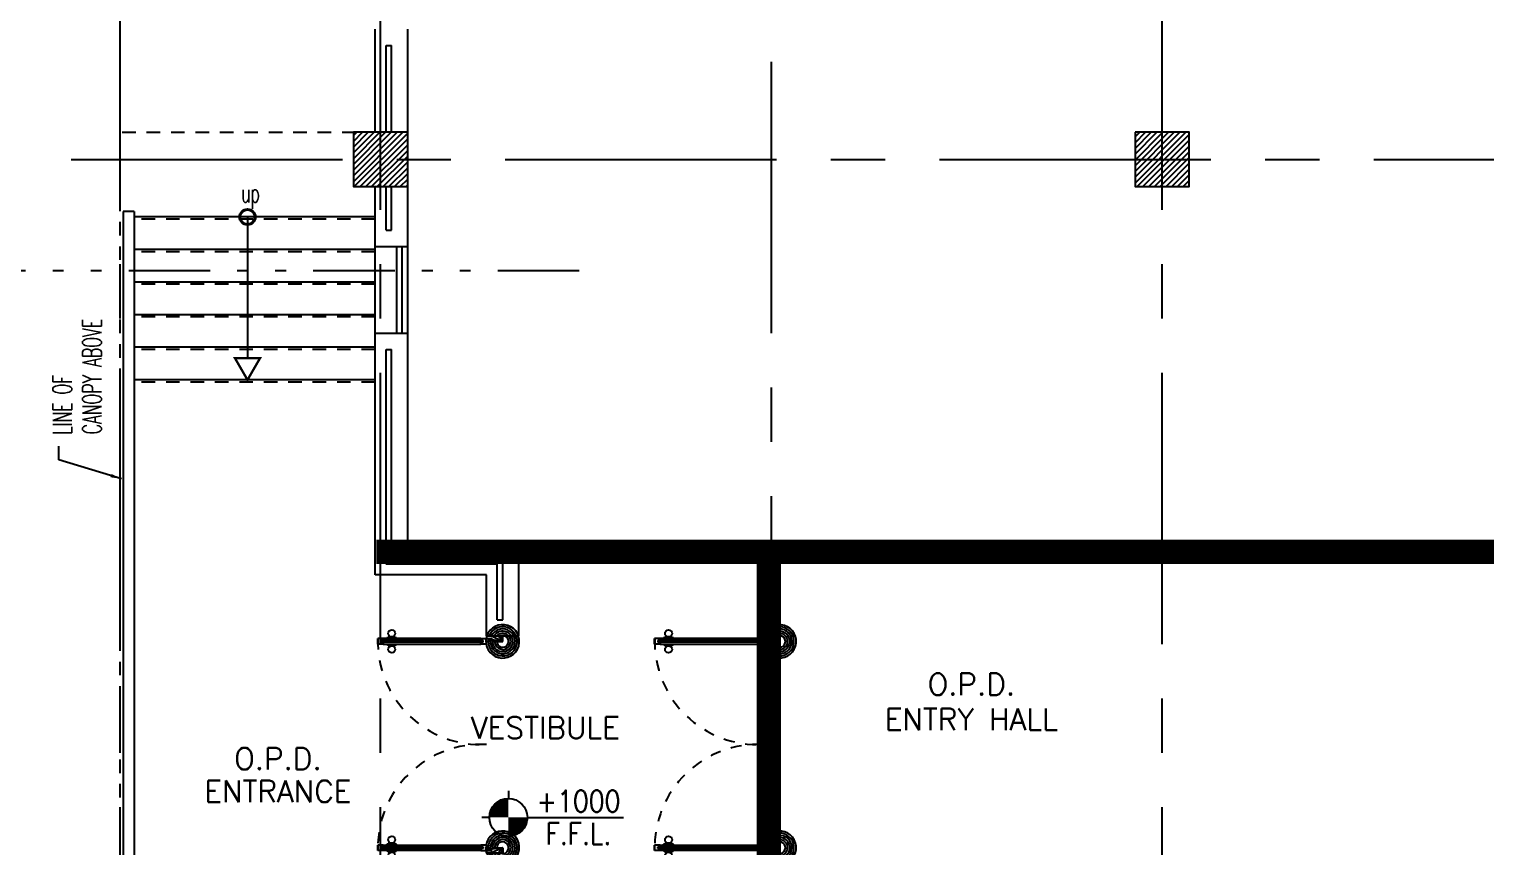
# Model space of a CAD drawing. Extents: x 417819.9 to 417911.9, y 43448 to 43539.2.
# Drawn here: x 417828.22 to 417841.64, y 43482.14 to 43489.67 of the extents above; entities that cross this region are included whole.
import ezdxf
from ezdxf.enums import TextEntityAlignment as Align

# ---------------------------------------------------------------- set-up
doc = ezdxf.new("R2010")
doc.units = 0
doc.header["$MEASUREMENT"] = 0
doc.header["$PDMODE"] = 3
doc.header["$PDSIZE"] = 0.1
for name, pattern in [('2DASHES', [1.7, 0.75, -0.25, 0.1, -0.25, 0.1, -0.25]), ('CENTERX2', [4, 2.5, -0.5, 0.5, -0.5]), ('HIDDEN', [0.375, 0.25, -0.125]), ('HIDDEN2', [0.1875, 0.125, -0.0625])]:
    doc.linetypes.add(name, pattern=pattern)
doc.layers.get('0').update_dxf_attribs({"linetype": 'CONTINUOUS'})
doc.layers.get('DEFPOINTS').update_dxf_attribs({"linetype": 'CONTINUOUS'})
for name, color, linetype in [('AX-DIM', 4, 'CONTINUOUS'), ('AXES', 11, 'CENTERX2'), ('CANOPY-LN', 3, 'CONTINUOUS'), ('COL', 2, 'CONTINUOUS'), ('DOOR', 4, 'CONTINUOUS'), ('firezone', 4, 'CONTINUOUS'), ('Handrail', 4, 'CONTINUOUS'), ('HAT', 8, 'CONTINUOUS'), ('IND-ES-L', 6, '2DASHES'), ('INSUL', 7, 'CONTINUOUS'), ('LEV-PL', 4, 'CONTINUOUS'), ('PART', 9, 'CONTINUOUS'), ('RM-NAME', 2, 'CONTINUOUS'), ('STR', 5, 'CONTINUOUS'), ('WALL', 2, 'CONTINUOUS'), ('WIN', 5, 'CONTINUOUS')]:
    doc.layers.add(name, color=color, linetype=linetype)
doc.styles.add('ROMANS', font='ROMANS.shx', dxfattribs={"width": 0.6})
doc.styles.add('S', font='ROMANS.SHX')
doc.styles.get("Standard").update_dxf_attribs({"font": 'TXT.shx'})
doc.linetypes.add('SMOKE', pattern='A,0.5,-0.2,["SMOKE",Standard,S=0.1,R=0,X=-0.1,Y=-0.05],-0.5', length=1.2)
doc.dimstyles.new('STANDARD in', dxfattribs={"dimtxt": 0.2, "dimasz": 0.1, "dimexe": 0.07, "dimexo": 0.05, "dimgap": 0.1, "dimtad": 1, "dimdec": 0, "dimlfac": 1000, "dimzin": 0, "dimdsep": 46, "dimtxsty": 'ROMANS', "dimblk": 'ARCHTICK', "dimcen": 0.05, "dimdle": 0.05, "dimclrd": 4, "dimclre": 4, "dimclrt": 2, "dimadec": 0, "dimazin": 0, "dimtfac": 1, "dimtdec": 0, "dimtmove": 2, "dimatfit": 3, "dimfxl": 0, "dimtolj": 1, "dimtzin": 0, "dimarcsym": 0})

# ---------------------------------------------------------------- blocks, each defined once
blk = doc.blocks.new('_ARCHTICK')
at = {"color": 0, "linetype": 'ByBlock', "const_width": 0.15}
blk.add_lwpolyline([(-0.5, -0.5), (0.5, 0.5)], dxfattribs=at)
blk = doc.blocks.new('*D870')
at = {"layer": 'AX-DIM', "color": 4, "lineweight": -2}
for p, q in [((417831.157, 43525.944), (417821.235, 43525.944)), ((417821.305, 43466.574), (417821.305, 43525.994)), ((417831.157, 43466.624), (417821.235, 43466.624))]:
    blk.add_line(p, q, dxfattribs=at)
at = {"layer": 'DEFPOINTS', "color": 0}
for p in [(417821.305, 43525.944), (417831.207, 43525.944), (417831.207, 43466.624)]:
    blk.add_point(p, dxfattribs=at)
at = {"layer": 'AX-DIM', "color": 4, "lineweight": -2, "xscale": 0.1, "yscale": 0.1, "zscale": 0.1}
for p, rotation in [((417821.305, 43525.944), 90), ((417821.305, 43466.624), 270)]:
    blk.add_blockref('_ARCHTICK', p, dxfattribs=dict(at, rotation=rotation))
at = {"layer": 'AX-DIM', "color": 2, "insert": (417821.105, 43496.284), "char_height": 0.2, "attachment_point": 5, "rotation": 90, "style": 'ROMANS'}
blk.add_mtext('\\A1;59320', dxfattribs=at)
blk = doc.blocks.new('A$C010A25D0')
at = {"layer": 'DOOR', "color": 0, "linetype": 'ByBlock'}
for p, q in [((0, 2031), (0, 1981)), ((0, 1981), (0, 2031)), ((50, 2031), (0, 2031)), ((30, 2014), (30, 1998)), ((50, 2014), (30, 2014)), ((50, 2031), (50, 2014)), ((83, 2031), (83, 2038)), ((173, 2038), (83, 2038)), ((95, 2038), (95, 2047)), ((95, 2047), (160, 2047)), ((95, 2038), (160, 2038)), ((160, 2038), (160, 2047)), ((173, 2031), (173, 2038)), ((950, 2014), (950, 2031)), ((950, 2031), (1000, 2031)), ((970, 2014), (950, 2014)), ((970, 1998), (970, 2014)), ((1000, 2056), (1000, 2031)), ((1000, 2056), (1150, 2056)), ((1000, 1981), (1000, 2031)), ((1000, 2031), (1050, 2031)), ((1050, 2031), (1050, 2006)), ((1150, 2006), (1150, 2056)), ((50, 1981), (0, 1981)), ((50, 1998), (30, 1998)), ((50, 1998), (50, 1981)), ((83, 1981), (83, 1974)), ((173, 1974), (83, 1974)), ((95, 1974), (95, 1965)), ((95, 1974), (160, 1974)), ((95, 1965), (160, 1965)), ((160, 1974), (160, 1965)), ((173, 1981), (173, 1974)), ((950, 1981), (950, 1998)), ((950, 1998), (970, 1998)), ((1000, 1981), (950, 1981)), ((1050, 2006), (1150, 2006)), ((173, 138), (83, 138)), ((83, 131), (83, 138)), ((95, 147), (160, 147)), ((95, 138), (95, 147)), ((95, 138), (160, 138)), ((160, 138), (160, 147)), ((173, 131), (173, 138)), ((50, 131), (0, 131)), ((0, 131), (0, 81)), ((0, 81), (0, 131)), ((50, 81), (0, 81)), ((50, 114), (30, 114)), ((30, 98), (30, 114)), ((50, 98), (30, 98)), ((50, 114), (50, 131)), ((50, 81), (50, 98)), ((83, 81), (83, 74)), ((173, 74), (83, 74)), ((95, 74), (160, 74)), ((95, 74), (95, 65)), ((95, 65), (160, 65)), ((160, 74), (160, 65)), ((173, 81), (173, 74)), ((1000, 131), (950, 131)), ((950, 131), (950, 114)), ((950, 114), (970, 114)), ((970, 98), (950, 98)), ((950, 98), (950, 81)), ((950, 81), (1000, 81)), ((970, 114), (970, 98)), ((1000, 131), (1000, 81)), ((1000, 56), (1000, 81)), ((1000, 81), (1050, 81)), ((1000, 56), (1150, 56)), ((1050, 81), (1050, 106)), ((1050, 106), (1150, 106)), ((1150, 106), (1150, 56))]:
    blk.add_line(p, q, dxfattribs=at)
at = {"layer": 'DOOR', "linetype": 'ByBlock'}
for p, q in [((950, 2031), (50, 2031)), ((950, 2014), (50, 2014)), ((950, 1998), (50, 1998)), ((50, 1981), (950, 1981)), ((50, 131), (950, 131)), ((950, 114), (50, 114)), ((950, 98), (50, 98)), ((950, 81), (50, 81)), ((1150, 56), (1000, 56))]:
    blk.add_line(p, q, dxfattribs=at)
at = {"layer": 'DOOR', "color": 9, "linetype": 'ByBlock'}
for p, q in [((1150, 2006), (1037, 2056)), ((1150, 2006), (1050, 2019)), ((1150, 2006), (1110, 2056)), ((1150, 106), (1037, 56)), ((1150, 106), (1050, 93)), ((1150, 106), (1110, 56))]:
    blk.add_line(p, q, dxfattribs=at)
at = {"layer": 'DOOR', "color": 0, "linetype": 'ByBlock'}
for centre in [(128, 2079), (128, 1932), (128, 179), (128, 32)]:
    blk.add_circle(centre, 32.4, dxfattribs=at)
at = {"layer": 'DOOR', "linetype": 'HIDDEN', "ltscale": 0.5}
for centre, start, end in [((951, 2006), 178.494, 272.9568), ((951, 106), 87.0432, 181.506)]:
    blk.add_arc(centre, 951, start, end, dxfattribs=at)
at = {"layer": 'DOOR', "color": 9, "linetype": 'ByBlock'}
for centre, radius, start, end in [((1150, 2006), 154, 161.1053, 166.2858), ((1150, 2006), 134, 158.1598, 169.28), ((1150, 2006), 114, 154.0838, 167.3774), ((1150, 2006), 94.4, 148.0182, 180), ((1150, 2006), 74.4, 137.7764, 180), ((1150, 2006), 54.4, 113.2074, 180), ((1150, 2006), 34.4, 90, 180), ((1150, 2006), 14.4, 90, 180), ((1150, 106), 154, 193.7142, 198.8947), ((1150, 106), 134, 190.72, 201.8402), ((1150, 106), 114, 192.6226, 205.9162), ((1150, 106), 94.4, 180, 211.9818), ((1150, 106), 74.4, 180, 222.2236), ((1150, 106), 54.4, 180, 246.7926), ((1150, 106), 34.4, 180, 270), ((1150, 106), 14.4, 180, 270)]:
    blk.add_arc(centre, radius, start, end, dxfattribs=at)
at = {"layer": 'WALL'}
blk.add_line((1000, 56), (1150, 56), dxfattribs=at)
blk = doc.blocks.new('RM1')
at = {"layer": 'RM-NAME', "style": 'ROMANS'}
for tag, p in [('ROOMNAME1', (0, 324)), ('ROOMNAME2', (0, 0))]:
    blk.add_attdef(tag, text='', height=200, dxfattribs=at).set_placement(p, align=Align.MIDDLE)
blk = doc.blocks.new('LEV1')
at = {"layer": 'LEV-PL'}
for p, q in [((0, 245), (0, 175)), ((-175, 0), (-245, 0)), ((175, 0), (1061, 0)), ((0, -175), (0, -245))]:
    blk.add_line(p, q, dxfattribs=at)
at = {"layer": 'LEV-PL', "const_width": 175}
for points in [[(-88, 0, -0.414214), (0, 88, -1)], [(88, 0, -0.414214), (0, -88, -1)]]:
    blk.add_lwpolyline(points, format="xyb", dxfattribs=at)
at = {"layer": 'LEV-PL'}
blk.add_circle((0, 0), 175, dxfattribs=at)
at = {"layer": 'LEV-PL', "color": 4, "style": 'S', "width": 0.85}
for tag, p in [('+0000', (646, 50)), ('F.F.L.', (646, -250))]:
    blk.add_attdef(tag, text='', height=200, dxfattribs=at).set_placement(p, align=Align.CENTER)
blk = doc.blocks.new('*X776')
at = {"color": 0}
for p, q in [((24139, 32306), (24594, 32761)), ((24139, 32359), (24541, 32761)), ((24139, 32412), (24488, 32761)), ((24139, 32465), (24435, 32761)), ((24139, 32518), (24382, 32761)), ((24139, 32571), (24329, 32761)), ((24139, 32625), (24276, 32761)), ((24139, 32678), (24223, 32761)), ((24139, 32731), (24170, 32761)), ((24147, 32261), (24639, 32753)), ((24200, 32261), (24639, 32700)), ((24253, 32261), (24639, 32647)), ((24306, 32261), (24639, 32594)), ((24359, 32261), (24639, 32541)), ((24412, 32261), (24639, 32488)), ((24465, 32261), (24639, 32435)), ((24518, 32261), (24639, 32382)), ((24571, 32261), (24639, 32329)), ((24624, 32261), (24639, 32276))]:
    blk.add_line(p, q, dxfattribs=at)
blk = doc.blocks.new('COL50')
at = {"layer": 'COL'}
blk.add_lwpolyline([(-250, 250), (-250, -250), (250, -250), (250, 250)], close=True, dxfattribs=at)
blk = doc.blocks.new('*X772')
at = {"color": 0}
for p, q in [((31339, 32294), (31806, 32761)), ((31339, 32347), (31753, 32761)), ((31339, 32400), (31700, 32761)), ((31339, 32453), (31647, 32761)), ((31339, 32506), (31594, 32761)), ((31339, 32559), (31541, 32761)), ((31339, 32612), (31488, 32761)), ((31339, 32665), (31435, 32761)), ((31339, 32718), (31382, 32761)), ((31359, 32261), (31839, 32741)), ((31412, 32261), (31839, 32688)), ((31466, 32261), (31839, 32635)), ((31519, 32261), (31839, 32582)), ((31572, 32261), (31839, 32529)), ((31625, 32261), (31839, 32476)), ((31678, 32261), (31839, 32423)), ((31731, 32261), (31839, 32370)), ((31784, 32261), (31839, 32317)), ((31837, 32261), (31839, 32263))]:
    blk.add_line(p, q, dxfattribs=at)

msp = doc.modelspace()

# ---------------------------------------------------------------- linework, layer by layer
at = {"layer": 'AXES'}
for p, q in [((417829.0566, 43460.01), (417829.0566, 43538.4875)), ((417831.4566, 43460.01), (417831.4566, 43538.4875)), ((417838.6566, 43460.01), (417838.6566, 43538.4875)), ((417835.0566, 43466.8743), (417835.0566, 43525.6943)), ((417820.6052, 43488.4743), (417889.6966, 43488.4743)), ((417831.4566, 43484.8743), (417889.6966, 43484.8743))]:
    msp.add_line(p, q, dxfattribs=at)
at = {"layer": 'CANOPY-LN', "linetype": 'HIDDEN2'}
for p, q in [((417829.0566, 43481.0243), (417829.0566, 43488.7243)), ((417829.0766, 43488.7243), (417831.2066, 43488.7243))]:
    msp.add_line(p, q, dxfattribs=at)
at = {"layer": 'firezone', "linetype": 'SMOKE', "const_width": 0.225}
for points in [[(417831.419, 43484.8605), (417847.1357, 43484.8605)], [(417835.0337, 43484.9493), (417835.0337, 43481.2743)]]:
    msp.add_lwpolyline(points, dxfattribs=at)
at = {"layer": 'Handrail'}
for p, q in [((417829.0857, 43487.9954), (417829.0857, 43482.6993)), ((417829.1857, 43487.9954), (417829.0857, 43487.9954)), ((417829.1857, 43487.9954), (417829.1857, 43482.6993)), ((417829.0857, 43482.6993), (417829.0857, 43472.4993)), ((417829.1857, 43482.6993), (417829.1857, 43472.4993))]:
    msp.add_line(p, q, dxfattribs=at)
at = {"layer": 'IND-ES-L'}
msp.add_line((417833.2865, 43487.4504), (417827.1822, 43487.4504), dxfattribs=at)
at = {"layer": 'INSUL'}
for p, q in [((417831.5066, 43488.7243), (417831.5066, 43489.5243)), ((417831.5066, 43489.5243), (417831.5566, 43489.5243)), ((417831.5566, 43488.7243), (417831.5566, 43489.5243)), ((417831.5066, 43487.8243), (417831.5066, 43488.2243)), ((417831.5566, 43487.8243), (417831.5566, 43488.2243)), ((417831.5066, 43487.8243), (417831.5566, 43487.8243)), ((417831.5066, 43486.7243), (417831.5566, 43486.7243)), ((417831.5066, 43484.7493), (417831.5066, 43486.7243)), ((417831.5566, 43484.7993), (417831.5566, 43486.7243)), ((417832.5316, 43484.7493), (417831.5066, 43484.7493)), ((417832.5816, 43484.7993), (417831.5566, 43484.7993)), ((417832.5316, 43484.2368), (417832.5316, 43484.7493)), ((417832.5816, 43484.2368), (417832.5816, 43484.7993)), ((417832.5316, 43484.2368), (417832.5816, 43484.2368))]:
    msp.add_line(p, q, dxfattribs=at)
at = {"layer": 'STR'}
for p, q in [((417831.4057, 43487.9447), (417829.1857, 43487.9447)), ((417830.2307, 43487.9447), (417830.2307, 43486.6447)), ((417831.4057, 43487.6447), (417829.1857, 43487.6447)), ((417831.4057, 43487.3447), (417829.1857, 43487.3447)), ((417831.4057, 43487.0447), (417829.1857, 43487.0447)), ((417831.4057, 43486.7447), (417829.1857, 43486.7447)), ((417831.4057, 43486.4447), (417829.1857, 43486.4447))]:
    msp.add_line(p, q, dxfattribs=at)
at = {"layer": 'STR', "linetype": 'HIDDEN2'}
for p, q in [((417831.4057, 43487.9247), (417829.1857, 43487.9247)), ((417831.4057, 43487.6247), (417829.1857, 43487.6247)), ((417831.4057, 43487.3247), (417829.1857, 43487.3247)), ((417831.4057, 43487.0247), (417829.1857, 43487.0247)), ((417831.4057, 43486.7247), (417829.1857, 43486.7247)), ((417831.4057, 43486.4247), (417829.1857, 43486.4247))]:
    msp.add_line(p, q, dxfattribs=at)
at = {"layer": 'STR', "const_width": 0.0215}
msp.add_lwpolyline([(417830.1153, 43486.6447), (417830.3462, 43486.6447), (417830.2307, 43486.4447)], close=True, dxfattribs=at)
at = {"layer": 'STR'}
for radius in [0.075, 0.065]:
    msp.add_circle((417830.2307, 43487.9447), radius, dxfattribs=at)
at = {"layer": 'WALL'}
for p, q in [((417831.4066, 43488.7243), (417831.4066, 43489.6743)), ((417831.7066, 43488.7243), (417831.7066, 43489.6743)), ((417831.4066, 43487.6743), (417831.4066, 43488.2243)), ((417831.7066, 43487.6743), (417831.7066, 43488.2243)), ((417831.4066, 43487.6743), (417831.7066, 43487.6743)), ((417831.4066, 43486.8743), (417831.7066, 43486.8743)), ((417831.4066, 43484.6493), (417831.4066, 43486.8743)), ((417831.7066, 43484.9493), (417831.7066, 43486.8743)), ((417842.7816, 43484.9493), (417831.7066, 43484.9493)), ((417837.3737, 43484.9493), (417836.3316, 43484.9493)), ((417834.9816, 43484.7993), (417832.7316, 43484.7993)), ((417832.7316, 43484.0868), (417832.7316, 43484.7993)), ((417834.9816, 43484.7993), (417833.3316, 43484.7993)), ((417834.9816, 43484.0868), (417834.9816, 43484.7993)), ((417847.1316, 43484.7993), (417835.1316, 43484.7993)), ((417835.1316, 43484.0868), (417835.1316, 43484.7993)), ((417832.4316, 43484.6493), (417831.4066, 43484.6493)), ((417832.4316, 43484.0868), (417832.4316, 43484.6493)), ((417832.4316, 43484.0868), (417832.7316, 43484.0868)), ((417835.1316, 43484.0868), (417834.9816, 43484.0868))]:
    msp.add_line(p, q, dxfattribs=at)
at = {"layer": 'WIN'}
for p, q in [((417831.4066, 43486.8743), (417831.4066, 43487.6743)), ((417831.6066, 43486.8743), (417831.6066, 43487.6743)), ((417831.6566, 43486.8743), (417831.6566, 43487.6743)), ((417831.7066, 43486.8743), (417831.7066, 43487.6743))]:
    msp.add_line(p, q, dxfattribs=at)

# ---------------------------------------------------------------- block references
at = {"layer": 'COL', "xscale": 0.001000000047497451, "yscale": 0.0009999999892897904, "zscale": 0.001}
for p in [(417831.4566, 43488.4743), (417838.6566, 43488.4743)]:
    msp.add_blockref('COL50', p, dxfattribs=at)
at = {"layer": 'DOOR', "color": 0, "xscale": 0.001000000047497451, "yscale": 0.0009999999892897904, "zscale": 0.001}
for p in [(417831.4313, 43482.0309), (417833.9813, 43482.0309)]:
    msp.add_blockref('A$C010A25D0', p, dxfattribs=at)
at = {"layer": 'HAT', "xscale": 0.001000000047497451, "yscale": 0.0009999999892897904, "zscale": 0.001}
for name in ['*X776', '*X772']:
    msp.add_blockref(name, (417807.0674, 43455.9633), dxfattribs=at)
at = {"layer": 'PART', "xscale": 0.001000000047497451, "yscale": 0.0009999999892897904, "zscale": 0.001}
msp.add_blockref('LEV1', (417832.6338, 43482.4155), dxfattribs=at).add_auto_attribs({'F.F.L.': 'F.F.L.', '+0000': '+1000'})
at = {"layer": 'WALL'}
ref = msp.add_blockref('RM1', (417836.8992, 43483.3189), dxfattribs=dict(at, xscale=0.001000000047497451, yscale=0.0009999999892897904, zscale=0.001))
ref.add_attrib('ROOMNAME2', 'ENTRY HALL', dxfattribs={"layer": 'RM-NAME', "height": 0.2, "style": 'ROMANS'}).set_placement((417836.8992, 43483.3189), align=Align.MIDDLE)
ref.add_attrib('ROOMNAME1', 'O.P.D.', dxfattribs={"layer": 'RM-NAME', "height": 0.2, "style": 'ROMANS'}).set_placement((417836.8992, 43483.6427), align=Align.MIDDLE)
ref = msp.add_blockref('RM1', (417832.9758, 43483.2411), dxfattribs=dict(at, xscale=0.001000000047497451, yscale=0.0009999999892897904, zscale=0.001))
ref.add_attrib('ROOMNAME2', 'VESTIBULE', dxfattribs={"layer": 'RM-NAME', "height": 0.2, "style": 'ROMANS'}).set_placement((417832.9758, 43483.2411), align=Align.MIDDLE)

# ---------------------------------------------------------------- texts
at = {"layer": 'CANOPY-LN', "color": 4, "insert": (417830.1742, 43488.1376), "char_height": 0.175, "attachment_point": 4, "style": 'ROMANS'}
msp.add_mtext('up ', dxfattribs=at)
at = {"layer": 'CANOPY-LN', "color": 4, "char_height": 0.175, "attachment_point": 6, "rotation": 90, "style": 'ROMANS'}
for s, insert in [('CANOPY ABOVE', (417828.7978, 43487.0057)), ('LINE OF ', (417828.524, 43486.4896))]:
    msp.add_mtext(s, dxfattribs=dict(at, insert=insert))
at = {"layer": 'RM-NAME', "style": 'ROMANS'}
for s, p in [('O.P.D.', (417830.5116, 43482.9569)), ('ENTRANCE', (417830.5116, 43482.6569))]:
    msp.add_text(s, height=0.2, dxfattribs=at).set_placement(p, align=Align.MIDDLE)

# ---------------------------------------------------------------- dimensions: what is measured, and where the dimension line sits
at = {"layer": 'AX-DIM'}
dim = msp.add_linear_dim(base=(417821.3052, 43525.9443), p1=(417831.2066, 43466.6243), p2=(417831.2066, 43525.9443), angle=90, dimstyle='STANDARD in', dxfattribs=at)
dim.commit()
dim.dimension.update_dxf_attribs({"geometry": '*D870', "text_midpoint": (417821.1052, 43496.2843)})

# ---------------------------------------------------------------- leaders
at = {"layer": 'CANOPY-LN', "color": 11}
msp.add_leader([(417829.0696, 43485.5341), (417828.4933, 43485.7098), (417828.4933, 43485.8347)], dimstyle='STANDARD in', dxfattribs=at)

doc.saveas('drawing.dxf')
